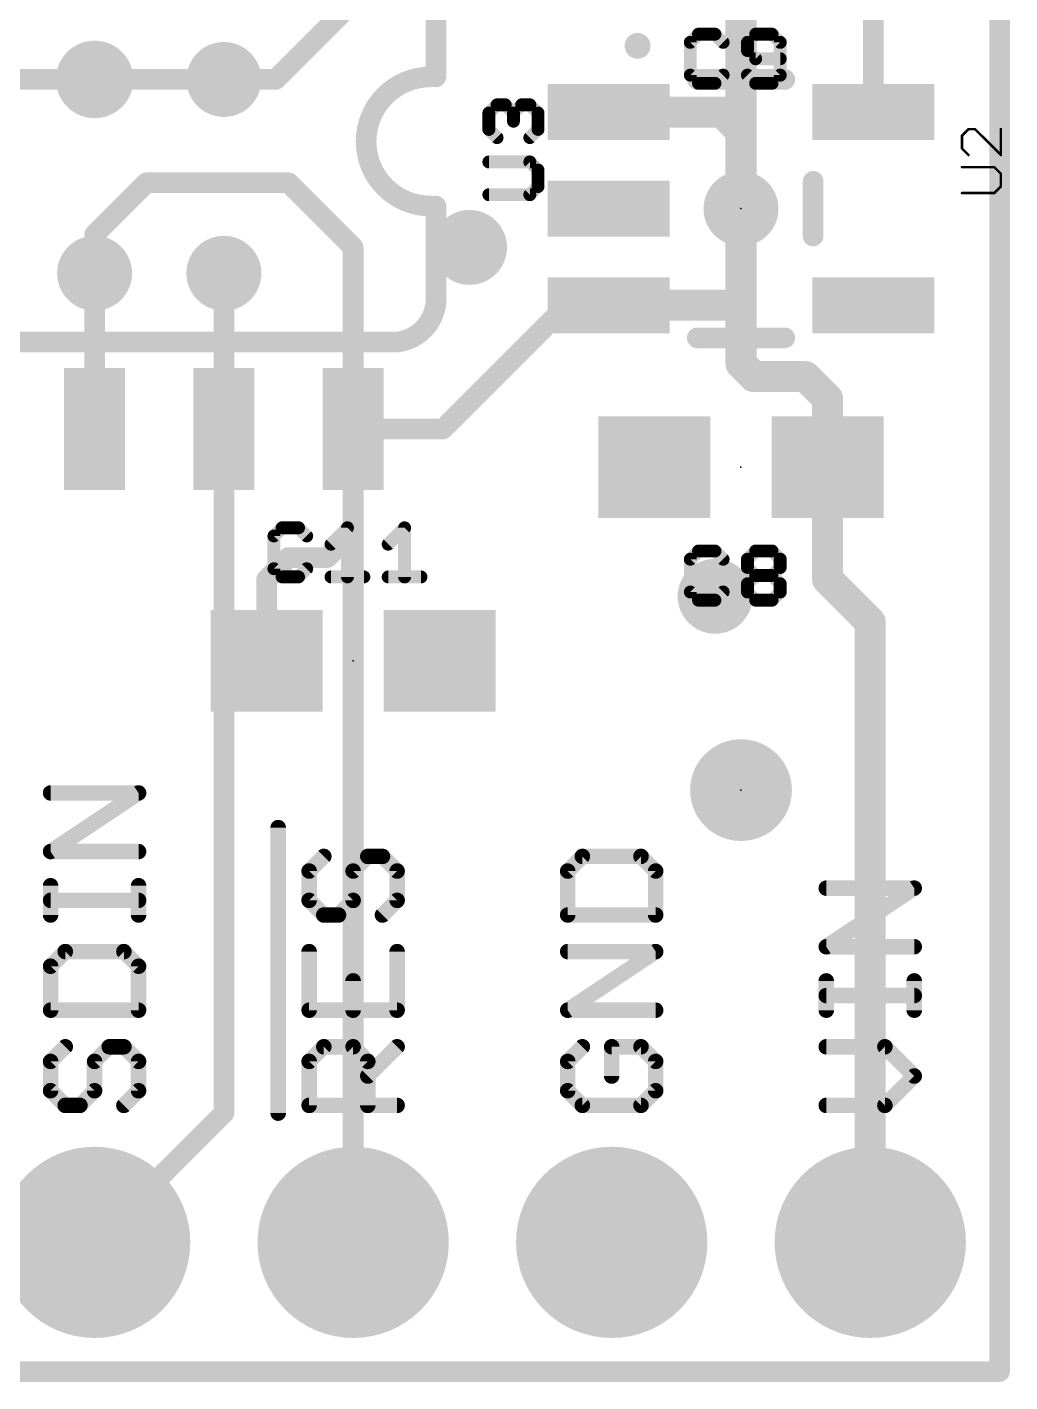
# Model space of a CAD drawing. Extents: x -22.9 to 15.3, y -11.4 to 35.7.
# Drawn here: x 5.69 to 15.34, y -0.1 to 13.21 of the extents above; entities that cross this region are included whole.
import ezdxf

# ---------------------------------------------------------------- set-up
doc = ezdxf.new("R2010")
doc.units = 0
for name, color, linetype in [('1', 12, 'CONTINUOUS'), ('16', 132, 'CONTINUOUS'), ('17', 110, 'CONTINUOUS'), ('18', 110, 'CONTINUOUS'), ('20', 53, 'CONTINUOUS'), ('21', 41, 'CONTINUOUS'), ('23', 53, 'CONTINUOUS'), ('25', 253, 'CONTINUOUS')]:
    doc.layers.add(name, color=color, linetype=linetype)

# ---------------------------------------------------------------- blocks, each defined once
blk = doc.blocks.new('RECT')
blk.add_solid([(-0.5, -0.5), (0.5, -0.5), (-0.5, 0.5), (0.5, 0.5)])
blk = doc.blocks.new('PIE')
at = {"const_width": 0.5}
blk.add_lwpolyline([(0, -0.25, 1), (0, 0.25, 1), (0, -0.25)], format="xyb", dxfattribs=at)
blk = doc.blocks.new('ROUNDP')
at = {"const_width": 0.5}
blk.add_lwpolyline([(0, -0.25, 1), (0, 0.25, 1), (0, -0.25)], format="xyb", dxfattribs=at)
blk = doc.blocks.new('ROUNDV')
at = {"const_width": 0.5}
blk.add_lwpolyline([(0, -0.25, 1), (0, 0.25, 1), (0, -0.25)], format="xyb", dxfattribs=at)

msp = doc.modelspace()

# ---------------------------------------------------------------- linework, layer by layer
at = {"layer": '1'}
for points, const_width in [([(15.24, 0), (15.24, 35.56)], 0.2032), ([(14.0001, 12.38), (14.0001, 13.5199)], 0.2032), ([(8.89, 13.462), (8.128, 12.7)], 0.2032), ([(3.81, 12.7), (7.62, 12.7)], 0.2032), ([(7.62, 12.7), (8.128, 12.7)], 0.2032), ([(12.512, 12.38), (11.3999, 12.38)], 0.3048), ([(12.512, 12.38), (12.7, 12.192)], 0.3048), ([(12.7, 12.192), (12.7, 11.43)], 0.3048), ([(12.7, 10.48), (12.7, 11.43)], 0.3048), ([(6.35, 10.795), (6.35, 9.265)], 0.2032), ([(7.62, 10.795), (7.62, 9.265)], 0.2032), ([(10.988, 10.48), (9.773, 9.265)], 0.2032), ([(11.3999, 10.48), (10.988, 10.48)], 0.2032), ([(11.3999, 10.48), (12.7, 10.48)], 0.3048), ([(12.7, 9.906), (12.7, 10.48)], 0.3048), ([(12.827, 9.779), (12.7, 9.906)], 0.3048), ([(13.335, 9.779), (12.827, 9.779)], 0.3048), ([(13.55, 9.564), (13.335, 9.779)], 0.3048), ([(13.55, 8.89), (13.55, 9.564)], 0.3048), ([(9.773, 9.265), (8.89, 9.265)], 0.2032), ([(8.89, 8.255), (8.89, 9.265)], 0.2032), ([(13.55, 8.89), (13.55, 7.786)], 0.3048), ([(8.636, 8.001), (8.89, 8.255)], 0.2032), ([(8.04, 7.786), (8.255, 8.001)], 0.2032), ([(8.255, 8.001), (8.636, 8.001)], 0.2032), ([(8.04, 6.985), (8.04, 7.786)], 0.2032), ([(13.97, 7.366), (13.55, 7.786)], 0.3048), ([(13.97, 1.27), (13.97, 7.366)], 0.3048), ([(0, 0), (15.24, 0)], 0.2032)]:
    msp.add_lwpolyline(points, dxfattribs=dict(at, const_width=const_width))
for points, const_width in [([(7.62, 12.7508, 1), (7.62, 12.6492)], 0.1016), ([(7.62, 12.6492, 1), (7.62, 12.7508)], 0.1016), ([(8.0921, 12.7359, 1), (8.1639, 12.6641)], 0.1016), ([(8.128, 12.6492, 1), (8.128, 12.7508)], 0.1016), ([(11.3999, 12.4562, 1), (11.3999, 12.3038)], 0.1524), ([(12.5659, 12.4339, 1), (12.4581, 12.3261)], 0.1524), ([(12.512, 12.3038, 1), (12.512, 12.4562)], 0.1524), ([(13.9493, 12.38, 1), (14.0509, 12.38)], 0.1016), ([(12.7762, 12.192, 1), (12.6238, 12.192)], 0.1524), ([(12.6461, 12.1381, 1), (12.7539, 12.2459)], 0.1524), ([(12.7762, 11.43, 1), (12.6238, 11.43)], 0.1524), ([(12.6238, 11.43, 1), (12.7762, 11.43)], 0.1524), ([(6.4008, 10.795, 1), (6.2992, 10.795)], 0.1016), ([(7.6708, 10.795, 1), (7.5692, 10.795)], 0.1016), ([(10.988, 10.5308, 1), (10.988, 10.4292)], 0.1016), ([(11.0239, 10.4441, 1), (10.9521, 10.5159)], 0.1016), ([(11.3999, 10.5562, 1), (11.3999, 10.4038)], 0.1524), ([(11.3999, 10.4292, 1), (11.3999, 10.5308)], 0.1016), ([(12.7762, 10.48, 1), (12.6238, 10.48)], 0.1524), ([(12.6238, 10.48, 1), (12.7762, 10.48)], 0.1524), ([(12.7, 10.4038, 1), (12.7, 10.5562)], 0.1524), ([(12.7539, 9.9599, 1), (12.6461, 9.8521)], 0.1524), ([(12.6238, 9.906, 1), (12.7762, 9.906)], 0.1524), ([(12.827, 9.8552, 1), (12.827, 9.7028)], 0.1524), ([(12.7731, 9.7251, 1), (12.8809, 9.8329)], 0.1524), ([(13.3889, 9.8329, 1), (13.2811, 9.7251)], 0.1524), ([(13.335, 9.7028, 1), (13.335, 9.8552)], 0.1524), ([(13.6262, 9.564, 1), (13.4738, 9.564)], 0.1524), ([(13.4961, 9.5101, 1), (13.6039, 9.6179)], 0.1524), ([(8.89, 9.3158, 1), (8.89, 9.2142)], 0.1016), ([(8.9408, 9.265, 1), (8.8392, 9.265)], 0.1016), ([(9.7371, 9.3009, 1), (9.8089, 9.2291)], 0.1016), ([(9.773, 9.2142, 1), (9.773, 9.3158)], 0.1016), ([(6.2992, 9.265, 1), (6.4008, 9.265)], 0.1016), ([(7.5692, 9.265, 1), (7.6708, 9.265)], 0.1016), ([(13.6262, 8.89, 1), (13.4738, 8.89)], 0.1524), ([(13.4738, 8.89, 1), (13.6262, 8.89)], 0.1524), ([(8.8392, 8.255, 1), (8.9408, 8.255)], 0.1016), ([(8.9259, 8.2191, 1), (8.8541, 8.2909)], 0.1016), ([(8.255, 8.0518, 1), (8.255, 7.9502)], 0.1016), ([(8.2909, 7.9651, 1), (8.2191, 8.0369)], 0.1016), ([(8.6001, 8.0369, 1), (8.6719, 7.9651)], 0.1016), ([(8.636, 7.9502, 1), (8.636, 8.0518)], 0.1016), ([(8.0908, 7.786, 1), (7.9892, 7.786)], 0.1016), ([(8.0041, 7.8219, 1), (8.0759, 7.7501)], 0.1016), ([(13.6039, 7.8399, 1), (13.4961, 7.7321)], 0.1524), ([(13.4738, 7.786, 1), (13.6262, 7.786)], 0.1524), ([(14.0462, 7.366, 1), (13.8938, 7.366)], 0.1524), ([(13.9161, 7.3121, 1), (14.0239, 7.4199)], 0.1524), ([(7.9892, 6.985, 1), (8.0908, 6.985)], 0.1016), ([(13.8938, 1.27, 1), (14.0462, 1.27)], 0.1524), ([(15.1892, 0, 1), (15.2908, 0)], 0.1016), ([(15.24, -0.0508, 1), (15.24, 0.0508)], 0.1016)]:
    msp.add_lwpolyline(points, format="xyb", dxfattribs=dict(at, const_width=const_width))
at = {"layer": '16'}
for points, const_width in [([(15.24, 35.56), (15.24, 0)], 0.2032), ([(12.7, 11.43), (12.7, 33.87)], 0.3048), ([(6.35, 12.7), (7.62, 12.7)], 0.2032), ([(6.858, 11.684), (6.35, 11.176)], 0.2032), ([(8.255, 11.684), (6.858, 11.684)], 0.2032), ([(8.89, 11.049), (8.255, 11.684)], 0.2032), ([(6.35, 11.176), (6.35, 10.795)], 0.2032), ([(8.89, 1.27), (8.89, 11.049)], 0.2032), ([(7.62, 2.54), (7.62, 10.795)], 0.2032), ([(6.35, 1.27), (7.62, 2.54)], 0.2032), ([(15.24, 0), (0, 0)], 0.2032)]:
    msp.add_lwpolyline(points, dxfattribs=dict(at, const_width=const_width))
for points, const_width in [([(6.35, 12.7508, 1), (6.35, 12.6492)], 0.1016), ([(7.62, 12.6492, 1), (7.62, 12.7508)], 0.1016), ([(6.858, 11.7348, 1), (6.858, 11.6332)], 0.1016), ([(6.8939, 11.6481, 1), (6.8221, 11.7199)], 0.1016), ([(8.2909, 11.7199, 1), (8.2191, 11.6481)], 0.1016), ([(8.255, 11.6332, 1), (8.255, 11.7348)], 0.1016), ([(12.6238, 11.43, 1), (12.7762, 11.43)], 0.1524), ([(6.4008, 11.176, 1), (6.2992, 11.176)], 0.1016), ([(6.3141, 11.2119, 1), (6.3859, 11.1401)], 0.1016), ([(8.9408, 11.049, 1), (8.8392, 11.049)], 0.1016), ([(8.8541, 11.0131, 1), (8.9259, 11.0849)], 0.1016), ([(6.2992, 10.795, 1), (6.4008, 10.795)], 0.1016), ([(7.6708, 10.795, 1), (7.5692, 10.795)], 0.1016), ([(7.5692, 2.54, 1), (7.6708, 2.54)], 0.1016), ([(7.6559, 2.5041, 1), (7.5841, 2.5759)], 0.1016), ([(6.3141, 1.3059, 1), (6.3859, 1.2341)], 0.1016), ([(8.8392, 1.27, 1), (8.9408, 1.27)], 0.1016), ([(15.1892, 0, 1), (15.2908, 0)], 0.1016), ([(15.24, -0.0508, 1), (15.24, 0.0508)], 0.1016)]:
    msp.add_lwpolyline(points, format="xyb", dxfattribs=dict(at, const_width=const_width))
at = {"layer": '20', "const_width": 0.2032}
for points in [[(15.24, 35.56), (15.24, 0)], [(15.24, 0), (0, 0)]]:
    msp.add_lwpolyline(points, dxfattribs=at)
at = {"layer": '20', "const_width": 0.1016}
for points in [[(15.1892, 0, 1), (15.2908, 0)], [(15.24, -0.0508, 1), (15.24, 0.0508)]]:
    msp.add_lwpolyline(points, format="xyb", dxfattribs=at)
at = {"layer": '21'}
for points, const_width in [([(9.7028, 13.7303), (9.7028, 12.7254)], 0.2032), ([(12.2706, 12.7), (13.1294, 12.7)], 0.2032), ([(13.4088, 11.6984), (13.4088, 11.1616)], 0.2032), ([(9.7028, 10.6124), (9.7028, 11.4554)], 0.2032), ([(13.1294, 10.16), (12.2706, 10.16)], 0.2032), ([(0.8382, 10.1187), (9.3218, 10.1187)], 0.2032), ([(5.9175, 5.1109), (6.7818, 5.6871)], 0.1524), ([(6.7818, 5.6871), (5.9175, 5.6871)], 0.1524), ([(8.1534, 2.54), (8.1534, 5.3466)], 0.1524), ([(6.7818, 5.1109), (5.9175, 5.1109)], 0.1524), ([(8.6015, 5.0635), (8.4575, 4.9194)], 0.1524), ([(8.8896, 4.9194), (9.0337, 5.0635)], 0.1524), ([(9.0337, 5.0635), (9.1777, 5.0635)], 0.1524), ([(9.1777, 5.0635), (9.3218, 4.9194)], 0.1524), ([(11.1415, 5.0635), (10.9975, 4.9194)], 0.1524), ([(11.7177, 5.0635), (11.1415, 5.0635)], 0.1524), ([(11.8618, 4.9194), (11.7177, 5.0635)], 0.1524), ([(8.4575, 4.9194), (8.4575, 4.6313)], 0.1524), ([(8.8896, 4.6313), (8.8896, 4.9194)], 0.1524), ([(9.3218, 4.9194), (9.3218, 4.6313)], 0.1524), ([(10.9975, 4.9194), (10.9975, 4.4872)], 0.1524), ([(11.8618, 4.4872), (11.8618, 4.9194)], 0.1524), ([(5.9175, 4.4872), (5.9175, 4.7754)], 0.1524), ([(6.7818, 4.4872), (6.7818, 4.7754)], 0.1524), ([(13.5375, 4.1754), (14.4018, 4.7516)], 0.1524), ([(14.4018, 4.7516), (13.5375, 4.7516)], 0.1524), ([(6.7818, 4.6313), (5.9175, 4.6313)], 0.1524), ([(8.4575, 4.6313), (8.6015, 4.4872)], 0.1524), ([(8.7456, 4.4872), (8.8896, 4.6313)], 0.1524), ([(9.3218, 4.6313), (9.1777, 4.4872)], 0.1524), ([(8.6015, 4.4872), (8.7456, 4.4872)], 0.1524), ([(10.9975, 4.4872), (11.8618, 4.4872)], 0.1524), ([(6.0615, 4.1279), (5.9175, 3.9839)], 0.1524), ([(6.6377, 4.1279), (6.0615, 4.1279)], 0.1524), ([(6.7818, 3.9839), (6.6377, 4.1279)], 0.1524), ([(8.4575, 4.1279), (8.4575, 3.5517)], 0.1524), ([(9.3218, 3.5517), (9.3218, 4.1279)], 0.1524), ([(10.9975, 3.5517), (11.8618, 4.1279)], 0.1524), ([(11.8618, 4.1279), (10.9975, 4.1279)], 0.1524), ([(14.4018, 4.1754), (13.5375, 4.1754)], 0.1524), ([(5.9175, 3.9839), (5.9175, 3.5517)], 0.1524), ([(6.7818, 3.5517), (6.7818, 3.9839)], 0.1524), ([(8.8896, 3.5517), (8.8896, 3.8398)], 0.1524), ([(13.5375, 3.5517), (13.5375, 3.8398)], 0.1524), ([(14.4018, 3.5517), (14.4018, 3.8398)], 0.1524), ([(14.4018, 3.6958), (13.5375, 3.6958)], 0.1524), ([(5.9175, 3.5517), (6.7818, 3.5517)], 0.1524), ([(8.4575, 3.5517), (9.3218, 3.5517)], 0.1524), ([(11.8618, 3.5517), (10.9975, 3.5517)], 0.1524), ([(6.0615, 3.1924), (5.9175, 3.0484)], 0.1524), ([(6.3496, 3.0484), (6.4937, 3.1924)], 0.1524), ([(6.4937, 3.1924), (6.6377, 3.1924)], 0.1524), ([(6.6377, 3.1924), (6.7818, 3.0484)], 0.1524), ([(8.4575, 3.0484), (8.6015, 3.1924)], 0.1524), ([(8.6015, 3.1924), (8.8896, 3.1924)], 0.1524), ([(8.8896, 3.1924), (9.0337, 3.0484)], 0.1524), ([(9.0337, 2.9043), (9.3218, 3.1924)], 0.1524), ([(11.1415, 3.1924), (10.9975, 3.0484)], 0.1524), ([(11.7177, 3.1924), (11.4296, 3.1924)], 0.1524), ([(11.4296, 3.1924), (11.4296, 2.9043)], 0.1524), ([(11.8618, 3.0484), (11.7177, 3.1924)], 0.1524), ([(14.1137, 3.1924), (13.5375, 3.1924)], 0.1524), ([(14.4018, 2.9043), (14.1137, 3.1924)], 0.1524), ([(5.9175, 3.0484), (5.9175, 2.7603)], 0.1524), ([(6.3496, 2.7603), (6.3496, 3.0484)], 0.1524), ([(6.7818, 3.0484), (6.7818, 2.7603)], 0.1524), ([(8.4575, 2.6162), (8.4575, 3.0484)], 0.1524), ([(9.0337, 3.0484), (9.0337, 2.6162)], 0.1524), ([(10.9975, 3.0484), (10.9975, 2.7603)], 0.1524), ([(11.8618, 2.7603), (11.8618, 3.0484)], 0.1524), ([(14.1137, 2.6162), (14.4018, 2.9043)], 0.1524), ([(5.9175, 2.7603), (6.0615, 2.6162)], 0.1524), ([(6.2056, 2.6162), (6.3496, 2.7603)], 0.1524), ([(6.7818, 2.7603), (6.6377, 2.6162)], 0.1524), ([(10.9975, 2.7603), (11.1415, 2.6162)], 0.1524), ([(11.7177, 2.6162), (11.8618, 2.7603)], 0.1524), ([(6.0615, 2.6162), (6.2056, 2.6162)], 0.1524), ([(9.3218, 2.6162), (8.4575, 2.6162)], 0.1524), ([(11.1415, 2.6162), (11.7177, 2.6162)], 0.1524), ([(13.5375, 2.6162), (14.1137, 2.6162)], 0.1524)]:
    msp.add_lwpolyline(points, dxfattribs=dict(at, const_width=const_width))
for points, const_width in [([(11.684, 12.9667, 1), (11.684, 13.0937, 1), (11.684, 12.9667)], 0.127), ([(9.652, 12.7254, 1), (9.652, 11.4554)], 0.2032), ([(9.652, 12.6746, 1), (9.652, 12.7762)], 0.1016), ([(12.2706, 12.7508, 1), (12.2706, 12.6492)], 0.1016), ([(13.1294, 12.6492, 1), (13.1294, 12.7508)], 0.1016), ([(9.652, 12.7254, 1), (9.7536, 12.7254)], 0.1016), ([(13.4596, 11.6984, 1), (13.358, 11.6984)], 0.1016), ([(9.652, 11.4046, 1), (9.652, 11.5062)], 0.1016), ([(9.7536, 11.4554, 1), (9.652, 11.4554)], 0.1016), ([(13.358, 11.1616, 1), (13.4596, 11.1616)], 0.1016), ([(9.3218, 10.1187, 0.4143), (9.7028, 10.5997)], 0.2032), ([(9.7533, 10.6056, 1), (9.6523, 10.5938)], 0.1016), ([(9.652, 10.6124, 1), (9.7536, 10.6124)], 0.1016), ([(12.2706, 10.2108, 1), (12.2706, 10.1092)], 0.1016), ([(13.1294, 10.1092, 1), (13.1294, 10.2108)], 0.1016), ([(9.316, 10.1692, 1), (9.3276, 10.0682)], 0.1016), ([(9.3218, 10.0679, 1), (9.3218, 10.1695)], 0.1016), ([(5.9175, 5.7252, 1), (5.9175, 5.649)], 0.0762), ([(6.8029, 5.6554, 1), (6.7607, 5.7188)], 0.0762), ([(6.7818, 5.649, 1), (6.7818, 5.7252)], 0.0762), ([(8.1915, 5.3466, 1), (8.1153, 5.3466)], 0.0762), ([(5.8963, 5.1426, 1), (5.9386, 5.0792)], 0.0762), ([(5.9175, 5.149, 1), (5.9175, 5.0728)], 0.0762), ([(6.7818, 5.0728, 1), (6.7818, 5.149)], 0.0762), ([(8.6285, 5.0365, 1), (8.5746, 5.0904)], 0.0762), ([(9.0337, 5.1016, 1), (9.0337, 5.0254)], 0.0762), ([(9.0606, 5.0365, 1), (9.0067, 5.0904)], 0.0762), ([(9.2047, 5.0904, 1), (9.1508, 5.0365)], 0.0762), ([(9.1777, 5.0254, 1), (9.1777, 5.1016)], 0.0762), ([(11.1415, 5.1016, 1), (11.1415, 5.0254)], 0.0762), ([(11.1685, 5.0365, 1), (11.1146, 5.0904)], 0.0762), ([(11.7447, 5.0904, 1), (11.6908, 5.0365)], 0.0762), ([(11.7177, 5.0254, 1), (11.7177, 5.1016)], 0.0762), ([(8.4956, 4.9194, 1), (8.4194, 4.9194)], 0.0762), ([(8.4305, 4.9463, 1), (8.4844, 4.8925)], 0.0762), ([(8.9277, 4.9194, 1), (8.8515, 4.9194)], 0.0762), ([(8.8627, 4.9463, 1), (8.9166, 4.8925)], 0.0762), ([(9.3599, 4.9194, 1), (9.2837, 4.9194)], 0.0762), ([(9.2949, 4.8925, 1), (9.3487, 4.9463)], 0.0762), ([(11.0356, 4.9194, 1), (10.9594, 4.9194)], 0.0762), ([(10.9705, 4.9463, 1), (11.0244, 4.8925)], 0.0762), ([(11.8999, 4.9194, 1), (11.8237, 4.9194)], 0.0762), ([(11.8349, 4.8925, 1), (11.8887, 4.9463)], 0.0762), ([(5.9556, 4.7754, 1), (5.8794, 4.7754)], 0.0762), ([(6.8199, 4.7754, 1), (6.7437, 4.7754)], 0.0762), ([(13.5375, 4.7897, 1), (13.5375, 4.7135)], 0.0762), ([(14.4229, 4.7199, 1), (14.3807, 4.7833)], 0.0762), ([(14.4018, 4.7135, 1), (14.4018, 4.7897)], 0.0762), ([(5.9175, 4.6694, 1), (5.9175, 4.5932)], 0.0762), ([(6.7818, 4.5932, 1), (6.7818, 4.6694)], 0.0762), ([(8.4844, 4.6582, 1), (8.4305, 4.6044)], 0.0762), ([(8.4194, 4.6313, 1), (8.4956, 4.6313)], 0.0762), ([(8.8515, 4.6313, 1), (8.9277, 4.6313)], 0.0762), ([(8.9166, 4.6044, 1), (8.8627, 4.6582)], 0.0762), ([(9.2837, 4.6313, 1), (9.3599, 4.6313)], 0.0762), ([(9.3487, 4.6044, 1), (9.2949, 4.6582)], 0.0762), ([(8.6015, 4.5253, 1), (8.6015, 4.4491)], 0.0762), ([(8.5746, 4.4603, 1), (8.6285, 4.5142)], 0.0762), ([(8.7186, 4.5142, 1), (8.7725, 4.4603)], 0.0762), ([(8.7456, 4.4491, 1), (8.7456, 4.5253)], 0.0762), ([(9.1508, 4.5142, 1), (9.2047, 4.4603)], 0.0762), ([(10.9975, 4.5253, 1), (10.9975, 4.4491)], 0.0762), ([(11.8618, 4.4491, 1), (11.8618, 4.5253)], 0.0762), ([(5.8794, 4.4872, 1), (5.9556, 4.4872)], 0.0762), ([(6.7437, 4.4872, 1), (6.8199, 4.4872)], 0.0762), ([(10.9594, 4.4872, 1), (11.0356, 4.4872)], 0.0762), ([(11.8237, 4.4872, 1), (11.8999, 4.4872)], 0.0762), ([(6.0615, 4.166, 1), (6.0615, 4.0898)], 0.0762), ([(6.0885, 4.101, 1), (6.0346, 4.1549)], 0.0762), ([(6.6647, 4.1549, 1), (6.6108, 4.101)], 0.0762), ([(6.6377, 4.0898, 1), (6.6377, 4.166)], 0.0762), ([(8.4956, 4.1279, 1), (8.4194, 4.1279)], 0.0762), ([(9.3599, 4.1279, 1), (9.2837, 4.1279)], 0.0762), ([(10.9975, 4.166, 1), (10.9975, 4.0898)], 0.0762), ([(11.8829, 4.0962, 1), (11.8407, 4.1596)], 0.0762), ([(11.8618, 4.0898, 1), (11.8618, 4.166)], 0.0762), ([(13.5163, 4.2071, 1), (13.5586, 4.1437)], 0.0762), ([(13.5375, 4.2135, 1), (13.5375, 4.1373)], 0.0762), ([(14.4018, 4.1373, 1), (14.4018, 4.2135)], 0.0762), ([(5.8905, 4.0108, 1), (5.9444, 3.9569)], 0.0762), ([(5.9556, 3.9839, 1), (5.8794, 3.9839)], 0.0762), ([(6.8199, 3.9839, 1), (6.7437, 3.9839)], 0.0762), ([(6.7549, 3.9569, 1), (6.8087, 4.0108)], 0.0762), ([(8.9277, 3.8398, 1), (8.8515, 3.8398)], 0.0762), ([(13.5756, 3.8398, 1), (13.4994, 3.8398)], 0.0762), ([(14.4399, 3.8398, 1), (14.3637, 3.8398)], 0.0762), ([(13.5375, 3.7339, 1), (13.5375, 3.6577)], 0.0762), ([(14.4018, 3.6577, 1), (14.4018, 3.7339)], 0.0762), ([(5.9175, 3.5898, 1), (5.9175, 3.5136)], 0.0762), ([(6.7818, 3.5136, 1), (6.7818, 3.5898)], 0.0762), ([(8.4575, 3.5898, 1), (8.4575, 3.5136)], 0.0762), ([(9.3218, 3.5136, 1), (9.3218, 3.5898)], 0.0762), ([(10.9763, 3.5834, 1), (11.0186, 3.52)], 0.0762), ([(10.9975, 3.5898, 1), (10.9975, 3.5136)], 0.0762), ([(11.8618, 3.5136, 1), (11.8618, 3.5898)], 0.0762), ([(5.8794, 3.5517, 1), (5.9556, 3.5517)], 0.0762), ([(6.7437, 3.5517, 1), (6.8199, 3.5517)], 0.0762), ([(8.4194, 3.5517, 1), (8.4956, 3.5517)], 0.0762), ([(8.8515, 3.5517, 1), (8.9277, 3.5517)], 0.0762), ([(9.2837, 3.5517, 1), (9.3599, 3.5517)], 0.0762), ([(13.4994, 3.5517, 1), (13.5756, 3.5517)], 0.0762), ([(14.3637, 3.5517, 1), (14.4399, 3.5517)], 0.0762), ([(6.0885, 3.1655, 1), (6.0346, 3.2194)], 0.0762), ([(6.4937, 3.2305, 1), (6.4937, 3.1543)], 0.0762), ([(6.5206, 3.1655, 1), (6.4667, 3.2194)], 0.0762), ([(6.6647, 3.2194, 1), (6.6108, 3.1655)], 0.0762), ([(6.6377, 3.1543, 1), (6.6377, 3.2305)], 0.0762), ([(8.6015, 3.2305, 1), (8.6015, 3.1543)], 0.0762), ([(8.6285, 3.1655, 1), (8.5746, 3.2194)], 0.0762), ([(8.9166, 3.2194, 1), (8.8627, 3.1655)], 0.0762), ([(8.8896, 3.1543, 1), (8.8896, 3.2305)], 0.0762), ([(9.3487, 3.1655, 1), (9.2949, 3.2194)], 0.0762), ([(11.1685, 3.1655, 1), (11.1146, 3.2194)], 0.0762), ([(11.4296, 3.2305, 1), (11.4296, 3.1543)], 0.0762), ([(11.4677, 3.1924, 1), (11.3915, 3.1924)], 0.0762), ([(11.7447, 3.2194, 1), (11.6908, 3.1655)], 0.0762), ([(11.7177, 3.1543, 1), (11.7177, 3.2305)], 0.0762), ([(13.5375, 3.2305, 1), (13.5375, 3.1543)], 0.0762), ([(14.1406, 3.2194, 1), (14.0867, 3.1655)], 0.0762), ([(14.1137, 3.1543, 1), (14.1137, 3.2305)], 0.0762), ([(5.8905, 3.0753, 1), (5.9444, 3.0214)], 0.0762), ([(5.9556, 3.0484, 1), (5.8794, 3.0484)], 0.0762), ([(6.3877, 3.0484, 1), (6.3115, 3.0484)], 0.0762), ([(6.3227, 3.0753, 1), (6.3766, 3.0214)], 0.0762), ([(6.8199, 3.0484, 1), (6.7437, 3.0484)], 0.0762), ([(6.7549, 3.0214, 1), (6.8087, 3.0753)], 0.0762), ([(8.4305, 3.0753, 1), (8.4844, 3.0214)], 0.0762), ([(8.4956, 3.0484, 1), (8.4194, 3.0484)], 0.0762), ([(9.0718, 3.0484, 1), (8.9956, 3.0484)], 0.0762), ([(9.0067, 3.0214, 1), (9.0606, 3.0753)], 0.0762), ([(10.9705, 3.0753, 1), (11.0244, 3.0214)], 0.0762), ([(11.0356, 3.0484, 1), (10.9594, 3.0484)], 0.0762), ([(11.8999, 3.0484, 1), (11.8237, 3.0484)], 0.0762), ([(11.8349, 3.0214, 1), (11.8887, 3.0753)], 0.0762), ([(9.0067, 2.9313, 1), (9.0606, 2.8774)], 0.0762), ([(11.3915, 2.9043, 1), (11.4677, 2.9043)], 0.0762), ([(14.4287, 2.8774, 1), (14.3749, 2.9313)], 0.0762), ([(14.3749, 2.8774, 1), (14.4287, 2.9313)], 0.0762), ([(5.9444, 2.7872, 1), (5.8905, 2.7333)], 0.0762), ([(5.8794, 2.7603, 1), (5.9556, 2.7603)], 0.0762), ([(6.3115, 2.7603, 1), (6.3877, 2.7603)], 0.0762), ([(6.3766, 2.7333, 1), (6.3227, 2.7872)], 0.0762), ([(6.7437, 2.7603, 1), (6.8199, 2.7603)], 0.0762), ([(6.8087, 2.7333, 1), (6.7549, 2.7872)], 0.0762), ([(11.0244, 2.7872, 1), (10.9705, 2.7333)], 0.0762), ([(10.9594, 2.7603, 1), (11.0356, 2.7603)], 0.0762), ([(11.8237, 2.7603, 1), (11.8999, 2.7603)], 0.0762), ([(11.8887, 2.7333, 1), (11.8349, 2.7872)], 0.0762), ([(6.0615, 2.6543, 1), (6.0615, 2.5781)], 0.0762), ([(6.0346, 2.5893, 1), (6.0885, 2.6431)], 0.0762), ([(6.1786, 2.6431, 1), (6.2325, 2.5893)], 0.0762), ([(6.2056, 2.5781, 1), (6.2056, 2.6543)], 0.0762), ([(6.6108, 2.6431, 1), (6.6647, 2.5893)], 0.0762), ([(8.4575, 2.6543, 1), (8.4575, 2.5781)], 0.0762), ([(9.3218, 2.5781, 1), (9.3218, 2.6543)], 0.0762), ([(11.1415, 2.6543, 1), (11.1415, 2.5781)], 0.0762), ([(11.1146, 2.5893, 1), (11.1685, 2.6431)], 0.0762), ([(11.6908, 2.6431, 1), (11.7447, 2.5893)], 0.0762), ([(11.7177, 2.5781, 1), (11.7177, 2.6543)], 0.0762), ([(13.5375, 2.6543, 1), (13.5375, 2.5781)], 0.0762), ([(14.0867, 2.6431, 1), (14.1406, 2.5893)], 0.0762), ([(14.1137, 2.5781, 1), (14.1137, 2.6543)], 0.0762), ([(8.1153, 2.54, 1), (8.1915, 2.54)], 0.0762), ([(8.4194, 2.6162, 1), (8.4956, 2.6162)], 0.0762), ([(8.9956, 2.6162, 1), (9.0718, 2.6162)], 0.0762)]:
    msp.add_lwpolyline(points, format="xyb", dxfattribs=dict(at, const_width=const_width))
at = {"layer": '23'}
for p in [(12.7, 11.43), (12.7, 8.89), (8.89, 6.985), (12.7, 5.715)]:
    msp.add_point(p, dxfattribs=at)
at = {"layer": '25'}
for points, const_width in [([(12.2827, 13.1449), (12.2022, 13.0644)], 0.127), ([(12.4437, 13.1449), (12.2827, 13.1449)], 0.127), ([(12.5242, 13.0644), (12.4437, 13.1449)], 0.127), ([(12.844, 13.1449), (12.7635, 13.0644)], 0.127), ([(13.005, 13.1449), (12.844, 13.1449)], 0.127), ([(13.0855, 13.0644), (13.005, 13.1449)], 0.127), ([(12.2022, 13.0644), (12.2022, 12.7424)], 0.127), ([(12.7635, 13.0644), (12.7635, 12.9839)], 0.127), ([(13.0855, 12.7424), (13.0855, 13.0644)], 0.127), ([(12.7635, 12.9839), (12.844, 12.9034)], 0.127), ([(12.844, 12.9034), (13.0855, 12.9034)], 0.127), ([(12.2022, 12.7424), (12.2827, 12.6619)], 0.127), ([(12.4437, 12.6619), (12.5242, 12.7424)], 0.127), ([(12.7635, 12.7424), (12.844, 12.6619)], 0.127), ([(13.005, 12.6619), (13.0855, 12.7424)], 0.127), ([(12.2827, 12.6619), (12.4437, 12.6619)], 0.127), ([(12.844, 12.6619), (13.005, 12.6619)], 0.127), ([(10.2231, 12.37), (10.3036, 12.4505)], 0.127), ([(10.2231, 12.209), (10.2231, 12.37)], 0.127), ([(10.3036, 12.4505), (10.3841, 12.4505)], 0.127), ([(10.3841, 12.4505), (10.4646, 12.37)], 0.127), ([(10.4646, 12.37), (10.5451, 12.4505)], 0.127), ([(10.4646, 12.37), (10.4646, 12.2895)], 0.127), ([(10.5451, 12.4505), (10.6256, 12.4505)], 0.127), ([(10.6256, 12.4505), (10.7061, 12.37)], 0.127), ([(10.7061, 12.37), (10.7061, 12.209)], 0.127), ([(10.3036, 12.1285), (10.2231, 12.209)], 0.127), ([(10.7061, 12.209), (10.6256, 12.1285)], 0.127), ([(14.9349, 12.2117), (14.8714, 12.1482)], 0.0254), ([(14.8714, 12.1482), (14.8714, 12.021)], 0.0254), ([(14.9985, 12.2117), (14.9349, 12.2117)], 0.0254), ([(15.2527, 11.9575), (14.9985, 12.2117)], 0.0254), ([(15.2527, 12.2117), (15.2527, 11.9575)], 0.0254), ([(14.8714, 12.021), (14.9349, 11.9575)], 0.0254), ([(10.6256, 11.8892), (10.2231, 11.8892)], 0.127), ([(10.7061, 11.8087), (10.6256, 11.8892)], 0.127), ([(10.7061, 11.6477), (10.7061, 11.8087)], 0.127), ([(15.1891, 11.8375), (14.8714, 11.8375)], 0.0254), ([(15.2527, 11.7739), (15.1891, 11.8375)], 0.0254), ([(15.2527, 11.6468), (15.2527, 11.7739)], 0.0254), ([(10.2231, 11.5672), (10.6256, 11.5672)], 0.127), ([(10.6256, 11.5672), (10.7061, 11.6477)], 0.127), ([(14.8714, 11.5833), (15.1891, 11.5833)], 0.0254), ([(15.1891, 11.5833), (15.2527, 11.6468)], 0.0254), ([(8.192, 8.2935), (8.1115, 8.213)], 0.127), ([(8.1115, 8.213), (8.1115, 7.891)], 0.127), ([(8.353, 8.2935), (8.192, 8.2935)], 0.127), ([(8.4335, 8.213), (8.353, 8.2935)], 0.127), ([(8.6728, 8.1325), (8.8338, 8.2935)], 0.127), ([(8.8338, 8.2935), (8.8338, 7.8105)], 0.127), ([(9.2342, 8.1325), (9.3952, 8.2935)], 0.127), ([(9.3952, 8.2935), (9.3952, 7.8105)], 0.127), ([(12.2827, 8.0649), (12.2022, 7.9844)], 0.127), ([(12.4437, 8.0649), (12.2827, 8.0649)], 0.127), ([(12.5242, 7.9844), (12.4437, 8.0649)], 0.127), ([(12.7635, 7.9844), (12.844, 8.0649)], 0.127), ([(12.844, 8.0649), (13.005, 8.0649)], 0.127), ([(13.005, 8.0649), (13.0855, 7.9844)], 0.127), ([(12.2022, 7.9844), (12.2022, 7.6624)], 0.127), ([(12.7635, 7.9039), (12.7635, 7.9844)], 0.127), ([(13.0855, 7.9844), (13.0855, 7.9039)], 0.127), ([(8.1115, 7.891), (8.192, 7.8105)], 0.127), ([(8.192, 7.8105), (8.353, 7.8105)], 0.127), ([(8.353, 7.8105), (8.4335, 7.891)], 0.127), ([(8.6728, 7.8105), (8.9948, 7.8105)], 0.127), ([(9.2342, 7.8105), (9.5562, 7.8105)], 0.127), ([(12.844, 7.8234), (12.7635, 7.9039)], 0.127), ([(12.7635, 7.7429), (12.844, 7.8234)], 0.127), ([(12.844, 7.8234), (13.005, 7.8234)], 0.127), ([(13.0855, 7.9039), (13.005, 7.8234)], 0.127), ([(13.005, 7.8234), (13.0855, 7.7429)], 0.127), ([(12.2022, 7.6624), (12.2827, 7.5819)], 0.127), ([(12.4437, 7.5819), (12.5242, 7.6624)], 0.127), ([(12.7635, 7.6624), (12.7635, 7.7429)], 0.127), ([(12.844, 7.5819), (12.7635, 7.6624)], 0.127), ([(13.0855, 7.6624), (13.005, 7.5819)], 0.127), ([(13.0855, 7.7429), (13.0855, 7.6624)], 0.127), ([(12.2827, 7.5819), (12.4437, 7.5819)], 0.127), ([(13.005, 7.5819), (12.844, 7.5819)], 0.127)]:
    msp.add_lwpolyline(points, dxfattribs=dict(at, const_width=const_width))
for points, const_width in [([(12.2827, 13.1767, 1), (12.2827, 13.1132)], 0.0635), ([(12.3051, 13.1225, 1), (12.2602, 13.1674)], 0.0635), ([(12.4661, 13.1674, 1), (12.4212, 13.1225)], 0.0635), ([(12.4437, 13.1132, 1), (12.4437, 13.1767)], 0.0635), ([(12.844, 13.1767, 1), (12.844, 13.1132)], 0.0635), ([(12.8664, 13.1225, 1), (12.8215, 13.1674)], 0.0635), ([(13.0275, 13.1674, 1), (12.9826, 13.1225)], 0.0635), ([(13.005, 13.1132, 1), (13.005, 13.1767)], 0.0635), ([(12.2339, 13.0644, 1), (12.1704, 13.0644)], 0.0635), ([(12.1797, 13.0869, 1), (12.2246, 13.042)], 0.0635), ([(12.5017, 13.042, 1), (12.5466, 13.0869)], 0.0635), ([(12.7952, 13.0644, 1), (12.7317, 13.0644)], 0.0635), ([(12.741, 13.0869, 1), (12.7859, 13.042)], 0.0635), ([(13.1173, 13.0644, 1), (13.0538, 13.0644)], 0.0635), ([(13.0631, 13.042, 1), (13.108, 13.0869)], 0.0635), ([(12.7317, 12.9839, 1), (12.7952, 12.9839)], 0.0635), ([(12.7859, 13.0064, 1), (12.741, 12.9615)], 0.0635), ([(12.844, 12.9352, 1), (12.844, 12.8717)], 0.0635), ([(12.8215, 12.881, 1), (12.8664, 12.9259)], 0.0635), ([(13.0855, 12.8717, 1), (13.0855, 12.9352)], 0.0635), ([(12.2246, 12.7649, 1), (12.1797, 12.7199)], 0.0635), ([(12.5466, 12.7199, 1), (12.5017, 12.7649)], 0.0635), ([(12.7859, 12.7649, 1), (12.741, 12.7199)], 0.0635), ([(13.108, 12.7199, 1), (13.0631, 12.7649)], 0.0635), ([(12.1704, 12.7424, 1), (12.2339, 12.7424)], 0.0635), ([(12.2827, 12.6937, 1), (12.2827, 12.6302)], 0.0635), ([(12.2602, 12.6394, 1), (12.3051, 12.6844)], 0.0635), ([(12.4212, 12.6844, 1), (12.4661, 12.6394)], 0.0635), ([(12.4437, 12.6302, 1), (12.4437, 12.6937)], 0.0635), ([(12.844, 12.6937, 1), (12.844, 12.6302)], 0.0635), ([(12.8215, 12.6394, 1), (12.8664, 12.6844)], 0.0635), ([(12.9826, 12.6844, 1), (13.0275, 12.6394)], 0.0635), ([(13.005, 12.6302, 1), (13.005, 12.6937)], 0.0635), ([(13.0538, 12.7424, 1), (13.1173, 12.7424)], 0.0635), ([(10.2548, 12.37, 1), (10.1913, 12.37)], 0.0635), ([(10.2006, 12.3925, 1), (10.2455, 12.3476)], 0.0635), ([(10.3036, 12.4823, 1), (10.3036, 12.4188)], 0.0635), ([(10.326, 12.4281, 1), (10.2811, 12.473)], 0.0635), ([(10.4065, 12.473, 1), (10.3616, 12.4281)], 0.0635), ([(10.3841, 12.4188, 1), (10.3841, 12.4823)], 0.0635), ([(10.4963, 12.37, 1), (10.4328, 12.37)], 0.0635), ([(10.4421, 12.3925, 1), (10.487, 12.3476)], 0.0635), ([(10.4421, 12.3476, 1), (10.487, 12.3925)], 0.0635), ([(10.5451, 12.4823, 1), (10.5451, 12.4188)], 0.0635), ([(10.5675, 12.4281, 1), (10.5226, 12.473)], 0.0635), ([(10.6481, 12.473, 1), (10.6031, 12.4281)], 0.0635), ([(10.6256, 12.4188, 1), (10.6256, 12.4823)], 0.0635), ([(10.7379, 12.37, 1), (10.6744, 12.37)], 0.0635), ([(10.6836, 12.3476, 1), (10.7286, 12.3925)], 0.0635), ([(10.2455, 12.2314, 1), (10.2006, 12.1865)], 0.0635), ([(10.4328, 12.2895, 1), (10.4963, 12.2895)], 0.0635), ([(10.7286, 12.1865, 1), (10.6836, 12.2314)], 0.0635), ([(10.1913, 12.209, 1), (10.2548, 12.209)], 0.0635), ([(10.2811, 12.106, 1), (10.326, 12.1509)], 0.0635), ([(10.6031, 12.1509, 1), (10.6481, 12.106)], 0.0635), ([(10.6744, 12.209, 1), (10.7379, 12.209)], 0.0635), ([(14.8777, 12.1482, 1), (14.865, 12.1482)], 0.0127), ([(14.8669, 12.1526, 1), (14.8759, 12.1437)], 0.0127), ([(14.9349, 12.2181, 1), (14.9349, 12.2054)], 0.0127), ([(14.9394, 12.2072, 1), (14.9304, 12.2162)], 0.0127), ([(15.003, 12.2162, 1), (14.994, 12.2072)], 0.0127), ([(14.9985, 12.2054, 1), (14.9985, 12.2181)], 0.0127), ([(15.2591, 12.2117, 1), (15.2464, 12.2117)], 0.0127), ([(14.865, 12.021, 1), (14.8777, 12.021)], 0.0127), ([(14.8759, 12.0255, 1), (14.8669, 12.0166)], 0.0127), ([(10.2231, 11.9209, 1), (10.2231, 11.8574)], 0.0635), ([(10.6481, 11.9116, 1), (10.6031, 11.8667)], 0.0635), ([(10.6256, 11.8574, 1), (10.6256, 11.9209)], 0.0635), ([(10.7379, 11.8087, 1), (10.6744, 11.8087)], 0.0635), ([(10.6836, 11.7862, 1), (10.7286, 11.8311)], 0.0635), ([(14.9304, 11.953, 1), (14.9394, 11.962)], 0.0127), ([(15.2464, 11.9575, 1), (15.2591, 11.9575)], 0.0127), ([(15.2482, 11.953, 1), (15.2572, 11.962)], 0.0127), ([(14.8714, 11.8438, 1), (14.8714, 11.8312)], 0.0127), ([(15.1936, 11.842, 1), (15.1847, 11.833)], 0.0127), ([(15.1891, 11.8312, 1), (15.1891, 11.8438)], 0.0127), ([(15.2591, 11.7739, 1), (15.2464, 11.7739)], 0.0127), ([(15.2482, 11.7695, 1), (15.2572, 11.7784)], 0.0127), ([(10.2231, 11.5989, 1), (10.2231, 11.5354)], 0.0635), ([(10.6031, 11.5896, 1), (10.6481, 11.5447)], 0.0635), ([(10.6256, 11.5354, 1), (10.6256, 11.5989)], 0.0635), ([(10.6744, 11.6477, 1), (10.7379, 11.6477)], 0.0635), ([(10.7286, 11.6252, 1), (10.6836, 11.6701)], 0.0635), ([(14.8714, 11.5896, 1), (14.8714, 11.5769)], 0.0127), ([(15.1847, 11.5878, 1), (15.1936, 11.5788)], 0.0127), ([(15.1891, 11.5769, 1), (15.1891, 11.5896)], 0.0127), ([(15.2464, 11.6468, 1), (15.2591, 11.6468)], 0.0127), ([(15.2572, 11.6423, 1), (15.2482, 11.6513)], 0.0127), ([(8.1433, 8.213, 1), (8.0798, 8.213)], 0.0635), ([(8.0891, 8.2355, 1), (8.134, 8.1906)], 0.0635), ([(8.192, 8.3253, 1), (8.192, 8.2618)], 0.0635), ([(8.2145, 8.2711, 1), (8.1696, 8.316)], 0.0635), ([(8.3755, 8.316, 1), (8.3306, 8.2711)], 0.0635), ([(8.353, 8.2618, 1), (8.353, 8.3253)], 0.0635), ([(8.4111, 8.1906, 1), (8.456, 8.2355)], 0.0635), ([(8.8656, 8.2935, 1), (8.8021, 8.2935)], 0.0635), ([(8.8563, 8.2711, 1), (8.8114, 8.316)], 0.0635), ([(9.4269, 8.2935, 1), (9.3634, 8.2935)], 0.0635), ([(9.4176, 8.2711, 1), (9.3727, 8.316)], 0.0635), ([(8.6504, 8.155, 1), (8.6953, 8.1101)], 0.0635), ([(9.2117, 8.155, 1), (9.2566, 8.1101)], 0.0635), ([(12.2827, 8.0967, 1), (12.2827, 8.0332)], 0.0635), ([(12.3051, 8.0425, 1), (12.2602, 8.0874)], 0.0635), ([(12.4661, 8.0874, 1), (12.4212, 8.0425)], 0.0635), ([(12.4437, 8.0332, 1), (12.4437, 8.0967)], 0.0635), ([(12.844, 8.0967, 1), (12.844, 8.0332)], 0.0635), ([(12.8664, 8.0425, 1), (12.8215, 8.0874)], 0.0635), ([(13.0275, 8.0874, 1), (12.9826, 8.0425)], 0.0635), ([(13.005, 8.0332, 1), (13.005, 8.0967)], 0.0635), ([(12.2339, 7.9844, 1), (12.1704, 7.9844)], 0.0635), ([(12.1797, 8.0069, 1), (12.2246, 7.962)], 0.0635), ([(12.5017, 7.962, 1), (12.5466, 8.0069)], 0.0635), ([(12.7952, 7.9844, 1), (12.7317, 7.9844)], 0.0635), ([(12.741, 8.0069, 1), (12.7859, 7.962)], 0.0635), ([(13.1173, 7.9844, 1), (13.0538, 7.9844)], 0.0635), ([(13.0631, 7.962, 1), (13.108, 8.0069)], 0.0635), ([(8.134, 7.9135, 1), (8.0891, 7.8685)], 0.0635), ([(8.0798, 7.891, 1), (8.1433, 7.891)], 0.0635), ([(8.192, 7.8422, 1), (8.192, 7.7788)], 0.0635), ([(8.1696, 7.788, 1), (8.2145, 7.833)], 0.0635), ([(8.3306, 7.833, 1), (8.3755, 7.788)], 0.0635), ([(8.353, 7.7788, 1), (8.353, 7.8422)], 0.0635), ([(8.456, 7.8685, 1), (8.4111, 7.9135)], 0.0635), ([(8.6728, 7.8422, 1), (8.6728, 7.7788)], 0.0635), ([(8.9948, 7.7788, 1), (8.9948, 7.8422)], 0.0635), ([(9.2342, 7.8422, 1), (9.2342, 7.7788)], 0.0635), ([(9.5562, 7.7788, 1), (9.5562, 7.8422)], 0.0635), ([(12.7317, 7.9039, 1), (12.7952, 7.9039)], 0.0635), ([(12.7859, 7.9264, 1), (12.741, 7.8815)], 0.0635), ([(12.844, 7.8552, 1), (12.844, 7.7917)], 0.0635), ([(12.8664, 7.801, 1), (12.8215, 7.8459)], 0.0635), ([(12.8215, 7.801, 1), (12.8664, 7.8459)], 0.0635), ([(13.0275, 7.8459, 1), (12.9826, 7.801)], 0.0635), ([(12.9826, 7.8459, 1), (13.0275, 7.801)], 0.0635), ([(13.005, 7.7917, 1), (13.005, 7.8552)], 0.0635), ([(13.0538, 7.9039, 1), (13.1173, 7.9039)], 0.0635), ([(13.108, 7.8815, 1), (13.0631, 7.9264)], 0.0635), ([(8.8021, 7.8105, 1), (8.8656, 7.8105)], 0.0635), ([(9.3634, 7.8105, 1), (9.4269, 7.8105)], 0.0635), ([(12.2246, 7.6849, 1), (12.1797, 7.6399)], 0.0635), ([(12.5466, 7.6399, 1), (12.5017, 7.6849)], 0.0635), ([(12.7952, 7.7429, 1), (12.7317, 7.7429)], 0.0635), ([(12.7859, 7.6849, 1), (12.741, 7.6399)], 0.0635), ([(12.741, 7.7654, 1), (12.7859, 7.7205)], 0.0635), ([(13.1173, 7.7429, 1), (13.0538, 7.7429)], 0.0635), ([(13.0631, 7.7205, 1), (13.108, 7.7654)], 0.0635), ([(13.108, 7.6399, 1), (13.0631, 7.6849)], 0.0635), ([(12.1704, 7.6624, 1), (12.2339, 7.6624)], 0.0635), ([(12.2827, 7.6136, 1), (12.2827, 7.5502)], 0.0635), ([(12.2602, 7.5594, 1), (12.3051, 7.6044)], 0.0635), ([(12.4212, 7.6044, 1), (12.4661, 7.5594)], 0.0635), ([(12.4437, 7.5502, 1), (12.4437, 7.6136)], 0.0635), ([(12.7317, 7.6624, 1), (12.7952, 7.6624)], 0.0635), ([(12.844, 7.6136, 1), (12.844, 7.5502)], 0.0635), ([(12.8215, 7.5594, 1), (12.8664, 7.6044)], 0.0635), ([(12.9826, 7.6044, 1), (13.0275, 7.5594)], 0.0635), ([(13.005, 7.5502, 1), (13.005, 7.6136)], 0.0635), ([(13.0538, 7.6624, 1), (13.1173, 7.6624)], 0.0635)]:
    msp.add_lwpolyline(points, format="xyb", dxfattribs=dict(at, const_width=const_width))

# ---------------------------------------------------------------- block references
at = {"layer": '1', "yscale": 1.2}
for p, xscale, rotation in [((11.3999, 12.38), 0.55, 270), ((14.0001, 12.38), 0.55, 270), ((11.3999, 11.43), 0.55, 270), ((11.3999, 10.48), 0.55, 270), ((14.0001, 10.48), 0.55, 270), ((6.35, 9.265), 0.6, 180), ((7.62, 9.265), 0.6, 180), ((8.89, 9.265), 0.6, 180)]:
    msp.add_blockref('RECT', p, dxfattribs=dict(at, xscale=xscale, rotation=rotation))
at = {"layer": '1', "xscale": 1.1, "rotation": 180}
for p in [(11.85, 8.89), (13.55, 8.89)]:
    msp.add_blockref('RECT', p, dxfattribs=at)
at = {"layer": '1', "xscale": 1.1}
for p in [(8.04, 6.985), (9.74, 6.985)]:
    msp.add_blockref('RECT', p, dxfattribs=at)
at = {"layer": '1'}
msp.add_blockref('PIE', (12.7, 5.715), dxfattribs=at)
at = {"layer": '16', "xscale": 0.762, "yscale": 0.762}
msp.add_blockref('PIE', (6.35, 12.7), dxfattribs=at)
at = {"layer": '16'}
msp.add_blockref('PIE', (12.7, 5.715), dxfattribs=at)
at = {"layer": '17', "xscale": 1.8796, "yscale": 1.8796, "rotation": 270}
for p in [(6.35, 1.27), (6.35, 1.27), (8.89, 1.27), (8.89, 1.27), (11.43, 1.27), (11.43, 1.27), (13.97, 1.27), (13.97, 1.27)]:
    msp.add_blockref('ROUNDP', p, dxfattribs=at)
at = {"layer": '18', "xscale": 0.7366, "yscale": 0.7366}
for p in [(7.62, 12.7), (7.62, 12.7), (12.7, 11.43), (12.7, 11.43), (10.033, 11.049), (10.033, 11.049), (6.35, 10.795), (6.35, 10.795), (7.62, 10.795), (7.62, 10.795), (12.446, 7.62), (12.446, 7.62)]:
    msp.add_blockref('ROUNDV', p, dxfattribs=at)

doc.saveas('drawing.dxf')
